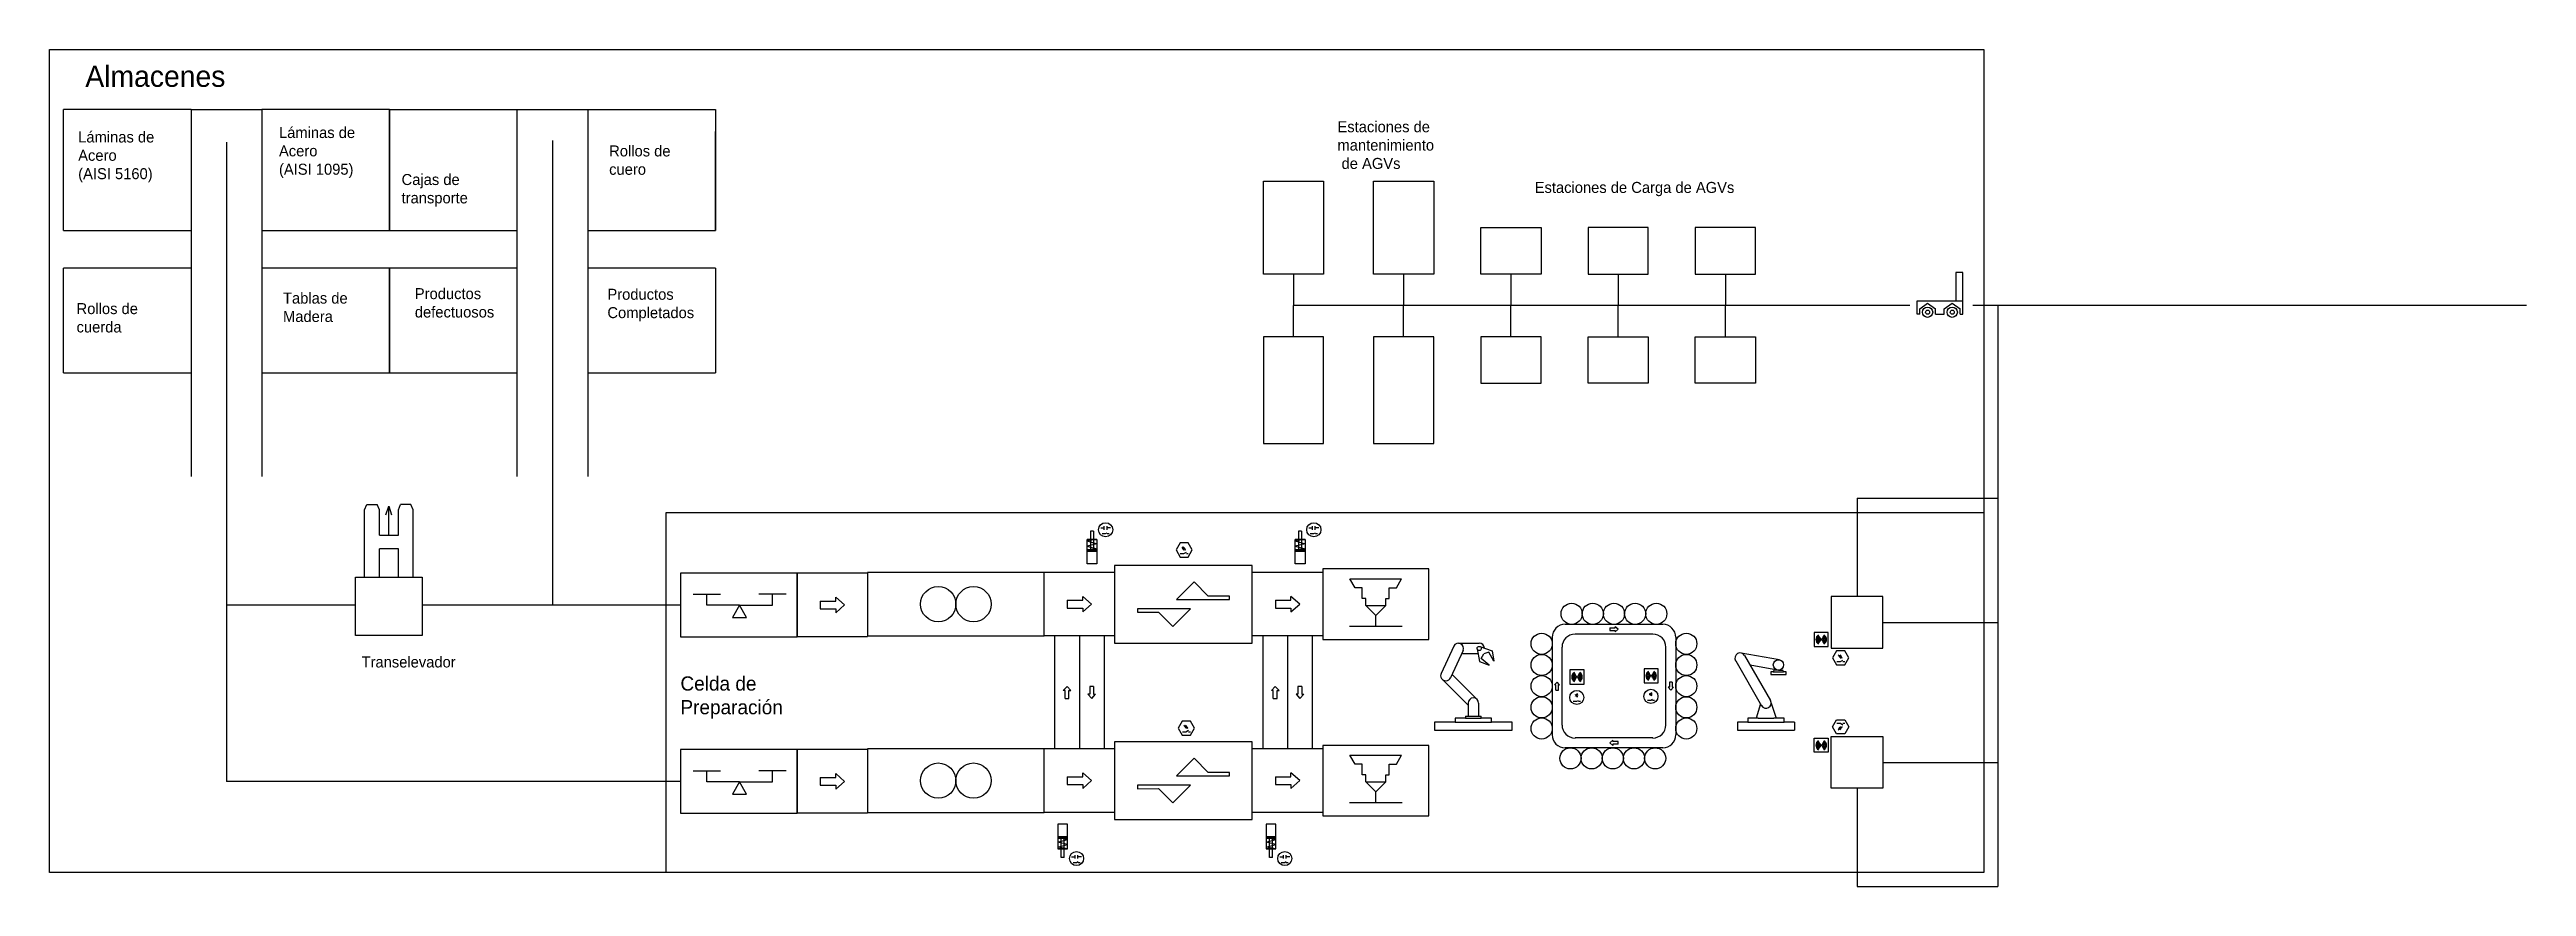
# Model space of a CAD drawing. Header units: millimetres. Extents: x 10107 to 45201, y 1474 to 13333.
import ezdxf

# ---------------------------------------------------------------- set-up
doc = ezdxf.new("R2010")
doc.units = ezdxf.units.MM
doc.header["$LTSCALE"] = 0.4
for name, color, linetype in [('01 Contornos vistos 0.35', 150, 'Continuous'), ('Almacenaje', 80, 'Continuous'), ('Celdas', 200, 'Continuous'), ('Maquina', 82, 'Continuous'), ('Robots', 80, 'Continuous'), ('Sensores', 211, 'Continuous'), ('Texto2', 7, 'Continuous'), ('TrayectAGV', 140, 'Continuous'), ('TrayTRANS', 20, 'Continuous')]:
    doc.layers.add(name, color=color, linetype=linetype)

msp = doc.modelspace()

# ---------------------------------------------------------------- linework, layer by layer
at = {"layer": '01 Contornos vistos 0.35', "color": 114, "true_color": 0x139b48}
for p, q in [((37214, 10173), (37114, 10173)), ((37114, 10173), (37114, 9773)), ((37214, 9773), (37214, 10173)), ((36566, 9773), (37214, 9773)), ((36827, 9584), (36953, 9584))]:
    msp.add_line(p, q, dxfattribs=at)
at = {"layer": '01 Contornos vistos 0.35', "color": 85, "true_color": 0x58ba48}
for p, q in [((36605, 9661), (36716, 9739)), ((36716, 9739), (36827, 9661)), ((36953, 9661), (37065, 9739)), ((37065, 9739), (37176, 9661))]:
    msp.add_line(p, q, dxfattribs=at)
at = {"layer": '01 Contornos vistos 0.35', "color": 6}
for p, q in [((25000, 6554), (25050, 6554)), ((25020, 6475), (25070, 6475)), ((25050, 6529), (25050, 6579)), ((25070, 6475), (25092, 6487)), ((25090, 6529), (25090, 6579)), ((25140, 6554), (25090, 6554)), ((25092, 6475), (25120, 6475)), ((27950, 6554), (28000, 6554)), ((27970, 6475), (28020, 6475)), ((28000, 6529), (28000, 6579)), ((28020, 6475), (28042, 6487)), ((28040, 6529), (28040, 6579)), ((28090, 6554), (28040, 6554)), ((28042, 6475), (28070, 6475)), ((26156, 6269), (26170, 6264)), ((26176, 6269), (26190, 6264)), ((35458, 4739), (35472, 4734)), ((35478, 4739), (35492, 4734)), ((31696, 4098), (31746, 4098)), ((31746, 4098), (31768, 4110)), ((31768, 4098), (31796, 4098)), ((32746, 4114), (32796, 4114)), ((32796, 4114), (32818, 4126)), ((32818, 4114), (32846, 4114)), ((26187, 3744), (26201, 3739)), ((26207, 3744), (26221, 3739)), ((35458, 3710), (35472, 3715)), ((35478, 3710), (35492, 3715)), ((24588, 1895), (24638, 1895)), ((24608, 1816), (24658, 1816)), ((24638, 1870), (24638, 1920)), ((24658, 1816), (24679, 1828)), ((24678, 1870), (24678, 1920)), ((24728, 1895), (24678, 1895)), ((24679, 1816), (24708, 1816)), ((27538, 1895), (27588, 1895)), ((27558, 1816), (27608, 1816)), ((27588, 1870), (27588, 1920)), ((27608, 1816), (27629, 1828)), ((27628, 1870), (27628, 1920)), ((27678, 1895), (27628, 1895)), ((27629, 1816), (27658, 1816))]:
    msp.add_line(p, q, dxfattribs=at)
at = {"layer": '01 Contornos vistos 0.35', "color": 2}
for p, q in [((26323, 5790), (26073, 5540)), ((26323, 5790), (26525, 5587)), ((28606, 5705), (28531, 5835)), ((28531, 5835), (29264, 5835)), ((28706, 5705), (28606, 5705)), ((28706, 5555), (28706, 5705)), ((29089, 5555), (29089, 5705)), ((29089, 5705), (29189, 5705)), ((29189, 5705), (29264, 5835)), ((25773, 5409), (25523, 5409)), ((25523, 5409), (25523, 5359)), ((25523, 5359), (25820, 5361)), ((26273, 5409), (25773, 5409)), ((26023, 5159), (25820, 5361)), ((26023, 5159), (26273, 5409)), ((26073, 5540), (26573, 5540)), ((26823, 5590), (26525, 5587)), ((26573, 5540), (26823, 5540)), ((26823, 5540), (26823, 5590)), ((28756, 5555), (28706, 5555)), ((28756, 5455), (28756, 5555)), ((28898, 5314), (28756, 5455)), ((28756, 5455), (29039, 5455)), ((28898, 5314), (29039, 5455)), ((28898, 5164), (28898, 5314)), ((29039, 5455), (29039, 5555)), ((29039, 5555), (29089, 5555)), ((28523, 5164), (29273, 5164)), ((26323, 3290), (26073, 3040)), ((26323, 3290), (26525, 3087)), ((28606, 3205), (28531, 3335)), ((28531, 3335), (29264, 3335)), ((28706, 3205), (28606, 3205)), ((28706, 3055), (28706, 3205)), ((29089, 3055), (29089, 3205)), ((29089, 3205), (29189, 3205)), ((29189, 3205), (29264, 3335)), ((25773, 2909), (25523, 2909)), ((25523, 2909), (25523, 2859)), ((25523, 2859), (25820, 2861)), ((26273, 2909), (25773, 2909)), ((26023, 2659), (25820, 2861)), ((26023, 2659), (26273, 2909)), ((26073, 3040), (26573, 3040)), ((26823, 3090), (26525, 3087)), ((26573, 3040), (26823, 3040)), ((26823, 3040), (26823, 3090)), ((28756, 3055), (28706, 3055)), ((28756, 2955), (28756, 3055)), ((28898, 2814), (28756, 2955)), ((28756, 2955), (29039, 2955)), ((28898, 2814), (29039, 2955)), ((28898, 2664), (28898, 2814)), ((29039, 2955), (29039, 3055)), ((29039, 3055), (29089, 3055)), ((28523, 2664), (29273, 2664))]:
    msp.add_line(p, q, dxfattribs=at)
at = {"layer": '01 Contornos vistos 0.35', "color": 212}
for points in [[(37511, 1674), (10107, 1674), (10107, 13333), (37511, 13333)], [(37511, 1674), (18846, 1674), (18846, 6774), (37511, 6774)]]:
    msp.add_lwpolyline(points, close=True, dxfattribs=at)
at = {"layer": '01 Contornos vistos 0.35', "color": 2}
for points in [[(25198, 4924), (27148, 4924), (27148, 6024), (25198, 6024)], [(28148, 4974), (29648, 4974), (29648, 5974), (28148, 5974)], [(21698, 5024), (24198, 5024), (24198, 5924), (21698, 5924)], [(25198, 2424), (27148, 2424), (27148, 3524), (25198, 3524)], [(21698, 2524), (24198, 2524), (24198, 3424), (21698, 3424)], [(28148, 2474), (29648, 2474), (29648, 3474), (28148, 3474)]]:
    msp.add_lwpolyline(points, close=True, dxfattribs=at)
at = {"layer": '01 Contornos vistos 0.35', "color": 6}
for points in [[(35309, 5074), (35109, 5074), (35109, 4874), (35309, 4874)], [(31849, 4543), (31649, 4543), (31649, 4343), (31849, 4343)], [(32899, 4559), (32699, 4559), (32699, 4359), (32899, 4359)], [(35309, 3375), (35109, 3375), (35109, 3575), (35309, 3575)]]:
    msp.add_lwpolyline(points, close=True, dxfattribs=at)
for centre, radius in [((25070, 6529), 100), ((28020, 6529), 100), ((35209, 4974), 5), ((31746, 4152), 100), ((31749, 4443), 5), ((32796, 4168), 100), ((32799, 4459), 5), ((35209, 3475), 5), ((24658, 1870), 100), ((27608, 1870), 100)]:
    msp.add_circle(centre, radius, dxfattribs=at)
at = {"layer": '01 Contornos vistos 0.35', "color": 2}
for centre in [(22698, 5474), (23198, 5474), (22698, 2974), (23198, 2974)]:
    msp.add_circle(centre, 250, dxfattribs=at)
at = {"layer": '01 Contornos vistos 0.35', "color": 85, "true_color": 0x58ba48}
for centre in [(31672, 5338), (31972, 5338), (32272, 5338), (32572, 5338), (32872, 5338), (31248, 4913), (33297, 4913), (31248, 4613), (33297, 4613), (31248, 4313), (33297, 4313), (31248, 4013), (31248, 3713), (33297, 4013), (33297, 3713), (31656, 3289), (31956, 3289), (32256, 3289), (32556, 3289), (32856, 3289)]:
    msp.add_circle(centre, 150, dxfattribs=at)
at = {"layer": '01 Contornos vistos 0.35', "color": 6}
for centre, radius, start, end in [((35209, 4974), 75, 120, 240), ((35209, 4974), 65, 120, 240), ((35209, 4974), 55, 120, 240), ((35209, 4974), 45, 120, 240), ((35209, 4974), 35, 120, 240), ((35209, 4974), 25, 120, 240), ((35209, 4974), 15, 120, 240), ((35209, 4974), 15, 300, 60), ((35209, 4974), 25, 300, 60), ((35209, 4974), 35, 300, 60), ((35209, 4974), 45, 300, 60), ((35209, 4974), 55, 300, 60), ((35209, 4974), 65, 300, 60), ((35209, 4974), 75, 300, 60), ((31749, 4443), 75, 120, 240), ((31749, 4443), 65, 120, 240), ((31749, 4443), 55, 120, 240), ((31749, 4443), 45, 120, 240), ((31749, 4443), 35, 120, 240), ((31749, 4443), 25, 120, 240), ((31749, 4443), 15, 120, 240), ((31749, 4443), 15, 300, 60), ((31749, 4443), 25, 300, 60), ((31749, 4443), 35, 300, 60), ((31749, 4443), 45, 300, 60), ((31749, 4443), 55, 300, 60), ((31749, 4443), 65, 300, 60), ((31749, 4443), 75, 300, 60), ((32799, 4459), 75, 120, 240), ((32799, 4459), 65, 120, 240), ((32799, 4459), 55, 120, 240), ((32799, 4459), 45, 120, 240), ((32799, 4459), 35, 120, 240), ((32799, 4459), 25, 120, 240), ((32799, 4459), 15, 120, 240), ((32761, 4198), 34.7, 330, 30), ((32761, 4198), 48.6, 330, 30), ((32799, 4459), 15, 300, 60), ((32799, 4459), 25, 300, 60), ((32799, 4459), 35, 300, 60), ((32799, 4459), 45, 300, 60), ((32799, 4459), 55, 300, 60), ((32799, 4459), 65, 300, 60), ((32799, 4459), 75, 300, 60), ((31710, 4182), 20.8, 330, 30), ((31710, 4182), 34.7, 330, 30), ((31710, 4182), 48.6, 330, 30), ((32761, 4198), 20.8, 330, 30), ((35209, 3475), 75, 120, 240), ((35209, 3475), 65, 120, 240), ((35209, 3475), 55, 120, 240), ((35209, 3475), 45, 120, 240), ((35209, 3475), 45, 300, 60), ((35209, 3475), 55, 300, 60), ((35209, 3475), 65, 300, 60), ((35209, 3475), 75, 300, 60), ((35209, 3475), 35, 120, 240), ((35209, 3475), 25, 120, 240), ((35209, 3475), 15, 120, 240), ((35209, 3475), 15, 300, 60), ((35209, 3475), 25, 300, 60), ((35209, 3475), 35, 300, 60)]:
    msp.add_arc(centre, radius, start, end, dxfattribs=at)
at = {"layer": 'Almacenaje'}
for p, q in [((12113, 12483), (10307, 12483)), ((12113, 12483), (13117, 12483)), ((14924, 12483), (13117, 12483)), ((10307, 10767), (12113, 10767)), ((13117, 10767), (14924, 10767)), ((14924, 10767), (16730, 10767)), ((17734, 10767), (19541, 10767)), ((12113, 10234), (10307, 10234)), ((14924, 10234), (13117, 10234)), ((16730, 10234), (14924, 10234)), ((19541, 10234), (17734, 10234)), ((10307, 8753), (12113, 8753)), ((13117, 8753), (14924, 8753)), ((14924, 8753), (16730, 8753)), ((17734, 8753), (19541, 8753)), ((19046, 5913), (19046, 5013)), ((20698, 5913), (19046, 5913)), ((20698, 5013), (20698, 5913)), ((35349, 5583), (35349, 4849)), ((36084, 5583), (35349, 5583)), ((36084, 4849), (36084, 5583)), ((19046, 5013), (20698, 5013)), ((35349, 4849), (36084, 4849)), ((35349, 2866), (35349, 3600)), ((35349, 3600), (36084, 3600)), ((36084, 3600), (36084, 2866)), ((19046, 3413), (19046, 2513)), ((20698, 3413), (19046, 3413)), ((20698, 2513), (20698, 3413)), ((36084, 2866), (35349, 2866)), ((19046, 2513), (20698, 2513))]:
    msp.add_line(p, q, dxfattribs=at)
for points in [[(10307, 10767), (10307, 12483)], [(12113, 12483), (12113, 7285)], [(13117, 12483), (13117, 7285)], [(14924, 10767), (14924, 12483), (16730, 12483), (16730, 10234)], [(14924, 12483), (14924, 10767)], [(14924, 10767), (14924, 12483)], [(16730, 12483), (17734, 12483), (17734, 10234)], [(17734, 12483), (19541, 12483), (19541, 10767)], [(19541, 10767), (19541, 12172)], [(10307, 8753), (10307, 10234)], [(14924, 10234), (14924, 8753)], [(14924, 8753), (14924, 10234)], [(16730, 10234), (16730, 7285)], [(17734, 10234), (17734, 7285)], [(19541, 10234), (19541, 8753)]]:
    msp.add_lwpolyline(points, dxfattribs=at)
at = {"layer": 'Maquina'}
for p, q in [((36566, 9584), (36566, 9773)), ((36605, 9584), (36566, 9584)), ((36605, 9584), (36605, 9661)), ((36827, 9584), (36827, 9661)), ((36953, 9584), (36953, 9661)), ((37176, 9584), (37176, 9661)), ((37176, 9584), (37214, 9584)), ((37214, 9584), (37214, 9773)), ((14569, 6809), (14602, 6885)), ((14569, 5856), (14569, 6809)), ((14602, 6885), (14747, 6885)), ((14780, 6809), (14747, 6885)), ((14780, 6452), (14780, 6809)), ((14874, 6740), (14914, 6862)), ((14914, 6452), (14914, 6862)), ((14914, 6862), (14954, 6740)), ((15049, 6809), (15081, 6885)), ((15049, 6452), (15049, 6809)), ((15227, 6885), (15081, 6885)), ((15259, 6809), (15227, 6885)), ((15259, 5856), (15259, 6809)), ((14780, 6452), (15049, 6452)), ((14780, 5856), (14780, 6259)), ((15049, 6259), (14780, 6259)), ((15049, 5856), (15049, 6259)), ((21698, 5913), (20698, 5913)), ((20698, 5913), (20698, 5013)), ((25198, 5924), (24198, 5924)), ((28148, 5924), (27148, 5924)), ((21698, 5013), (20698, 5013)), ((25198, 5024), (24198, 5024)), ((24348, 5024), (24348, 3424)), ((24698, 5024), (24698, 3424)), ((25048, 5024), (25048, 3424)), ((28148, 5024), (27148, 5024)), ((27298, 5024), (27298, 3424)), ((27648, 5024), (27648, 3424)), ((27998, 5024), (27998, 3424)), ((31398, 5005), (31398, 3622)), ((32964, 5188), (31581, 5188)), ((32824, 5048), (31721, 5048)), ((33147, 5005), (33147, 3622)), ((31538, 3762), (31538, 4865)), ((33007, 3762), (33007, 4865)), ((32824, 3579), (31721, 3579)), ((21698, 3413), (20698, 3413)), ((20698, 3413), (20698, 2513)), ((20698, 3413), (20698, 2513)), ((25198, 3424), (24198, 3424)), ((28148, 3424), (27148, 3424)), ((32964, 3439), (31581, 3439)), ((21698, 2513), (20698, 2513)), ((25198, 2524), (24198, 2524)), ((28148, 2524), (27148, 2524))]:
    msp.add_line(p, q, dxfattribs=at)
for points in [[(27305, 11470), (28159, 11470), (28159, 10152), (27305, 10152)], [(28864, 11470), (29718, 11470), (29718, 10152), (28864, 10152)], [(30385, 10810), (31239, 10810), (31239, 10152), (30385, 10152)], [(32759, 10810), (31905, 10810), (31905, 10152), (32759, 10152)], [(34279, 10810), (33425, 10810), (33425, 10152), (34279, 10152)], [(27305, 7752), (28159, 7752), (28159, 9263), (27305, 9263)], [(28864, 7752), (29718, 7752), (29718, 9263), (28864, 9263)], [(30385, 8605), (31239, 8605), (31239, 9263), (30385, 9263)], [(32759, 8605), (31905, 8605), (31905, 9263), (32759, 9263)], [(34279, 8605), (33425, 8605), (33425, 9263), (34279, 9263)], [(14442, 5856), (15387, 5856), (15387, 5030), (14442, 5030)]]:
    msp.add_lwpolyline(points, close=True, dxfattribs=at)
for centre, radius in [((36716, 9611), 72.7), ((36716, 9611), 29.1), ((37065, 9611), 72.7), ((37065, 9611), 29.1)]:
    msp.add_circle(centre, radius, dxfattribs=at)
for centre, start, end in [((31581, 5005), 90, 180), ((31721, 4865), 90, 180), ((32824, 4865), 0, 90), ((32964, 5005), 0, 90), ((31581, 3622), 180, 270), ((31721, 3762), 180, 270), ((32824, 3762), 270, 0), ((32964, 3622), 270, 0)]:
    msp.add_arc(centre, 184, start, end, dxfattribs=at)
at = {"layer": 'Robots'}
for p, q in [((30069, 4920), (30363, 4920)), ((30003, 4878), (29824, 4494)), ((30136, 4816), (29957, 4432)), ((30116, 4773), (30346, 4773)), ((30334, 4842), (30366, 4661)), ((30366, 4661), (30504, 4610)), ((30373, 4874), (30546, 4811)), ((30392, 4705), (30429, 4769)), ((30504, 4610), (30392, 4705)), ((30498, 4794), (30429, 4769)), ((30572, 4667), (30498, 4794)), ((30546, 4811), (30572, 4667)), ((33997, 4673), (34364, 4036)), ((34616, 4685), (34073, 4782)), ((34124, 4746), (34491, 4110)), ((34590, 4540), (34203, 4609)), ((29839, 4411), (30207, 4042)), ((29957, 4432), (29957, 4432)), ((29979, 4478), (30332, 4125)), ((34529, 4517), (34493, 4517)), ((34493, 4517), (34493, 4480)), ((34493, 4480), (34713, 4480)), ((34529, 4517), (34676, 4517)), ((34603, 4539), (34551, 4539)), ((34603, 4539), (34654, 4539)), ((34713, 4517), (34676, 4517)), ((34713, 4480), (34713, 4517)), ((30170, 3889), (30391, 3889)), ((30170, 3889), (30170, 3860)), ((30207, 4073), (30207, 3889)), ((30332, 4125), (30332, 4125)), ((30332, 4125), (30332, 4125)), ((30332, 4125), (30332, 4125)), ((30354, 4073), (30354, 3889)), ((30391, 3860), (30391, 3889)), ((34350, 4060), (34289, 3860)), ((34479, 4125), (34479, 4125)), ((34479, 4125), (34479, 4125)), ((34479, 4125), (34479, 4125)), ((34501, 4073), (34569, 3860)), ((30023, 3801), (29729, 3801)), ((29729, 3801), (29729, 3691)), ((29729, 3691), (30831, 3691)), ((30170, 3860), (30023, 3860)), ((30023, 3860), (30023, 3801)), ((30023, 3801), (30538, 3801)), ((30170, 3860), (30391, 3860)), ((30538, 3860), (30391, 3860)), ((30538, 3801), (30538, 3860)), ((30831, 3801), (30538, 3801)), ((30831, 3691), (30831, 3801)), ((34170, 3801), (34023, 3801)), ((34023, 3801), (34023, 3691)), ((34023, 3691), (34831, 3691)), ((34317, 3860), (34170, 3860)), ((34170, 3860), (34170, 3801)), ((34170, 3801), (34684, 3801)), ((34317, 3860), (34538, 3860)), ((34684, 3860), (34538, 3860)), ((34684, 3801), (34684, 3860)), ((34831, 3801), (34684, 3801)), ((34831, 3801), (34831, 3691))]:
    msp.add_line(p, q, dxfattribs=at)
for centre, radius in [((30363, 4847), 29.4), ((34603, 4613), 73.5)]:
    msp.add_circle(centre, radius, dxfattribs=at)
for centre, radius, start, end in [((30069, 4847), 73.5, 335, 155), ((30363, 4847), 73.5, 3.5784, 90), ((34060, 4710), 73.5, 29.9651, 209.9651), ((29890, 4463), 73.5, 155, 335), ((34551, 4517), 22, 90, 180), ((34654, 4517), 22, 0, 90), ((30280, 4073), 73.5, 0, 180), ((34427, 4073), 73.5, 209.9651, 29.9651)]:
    msp.add_arc(centre, radius, start, end, dxfattribs=at)
at = {"layer": 'Sensores'}
for p, q in [((24945, 6392), (24807, 6370)), ((24807, 6370), (24945, 6331)), ((24945, 6331), (24807, 6297)), ((24854, 6511), (24854, 6242)), ((24897, 6511), (24854, 6511)), ((24897, 6511), (24897, 6242)), ((27895, 6392), (27757, 6370)), ((27757, 6370), (27895, 6331)), ((27895, 6331), (27757, 6297)), ((27804, 6511), (27804, 6242)), ((27847, 6511), (27804, 6511)), ((27847, 6511), (27847, 6242)), ((24807, 6297), (24945, 6258)), ((24945, 6258), (24815, 6242)), ((24936, 6242), (24815, 6242)), ((27757, 6297), (27895, 6258)), ((27895, 6258), (27765, 6242)), ((27886, 6242), (27765, 6242)), ((19225, 5614), (19612, 5614)), ((19418, 5459), (19418, 5614)), ((19883, 5459), (19418, 5459)), ((19883, 5459), (20348, 5459)), ((20542, 5614), (20155, 5614)), ((20348, 5459), (20348, 5614)), ((19225, 3114), (19612, 3114)), ((19418, 2959), (19418, 3114)), ((19883, 2959), (19418, 2959)), ((19883, 2959), (20348, 2959)), ((20542, 3114), (20155, 3114)), ((20348, 2959), (20348, 3114)), ((24394, 2102), (24532, 2140)), ((24524, 2157), (24402, 2157)), ((24532, 2140), (24402, 2157)), ((24441, 1887), (24441, 2157)), ((24485, 1887), (24485, 2157)), ((27344, 2102), (27482, 2140)), ((27474, 2157), (27352, 2157)), ((27482, 2140), (27352, 2157)), ((27391, 1887), (27391, 2157)), ((27435, 1887), (27435, 2157)), ((24532, 2068), (24394, 2102)), ((24394, 2029), (24532, 2068)), ((24532, 2007), (24394, 2029)), ((24485, 1887), (24441, 1887)), ((27482, 2068), (27344, 2102)), ((27344, 2029), (27482, 2068)), ((27482, 2007), (27344, 2029)), ((27435, 1887), (27391, 1887))]:
    msp.add_line(p, q, dxfattribs=at)
at = {"layer": 'Sensores', "color": 6}
for p, q in [((26126, 6191), (26177, 6191)), ((26149, 6285), (26170, 6264)), ((26156, 6269), (26177, 6248)), ((26169, 6285), (26190, 6264)), ((26176, 6269), (26197, 6248)), ((26177, 6191), (26214, 6212)), ((26214, 6191), (26240, 6191)), ((35429, 4661), (35480, 4661)), ((35451, 4755), (35472, 4734)), ((35458, 4739), (35479, 4718)), ((35471, 4755), (35492, 4734)), ((35478, 4739), (35499, 4718)), ((35480, 4661), (35516, 4683)), ((35516, 4661), (35542, 4661)), ((26157, 3666), (26208, 3666)), ((26180, 3760), (26201, 3739)), ((26187, 3744), (26208, 3723)), ((26200, 3760), (26221, 3739)), ((26207, 3744), (26228, 3723)), ((26208, 3666), (26245, 3688)), ((26245, 3666), (26271, 3666)), ((35429, 3787), (35480, 3787)), ((35451, 3694), (35472, 3715)), ((35458, 3710), (35479, 3731)), ((35471, 3694), (35492, 3715)), ((35478, 3710), (35499, 3731)), ((35480, 3787), (35516, 3766)), ((35516, 3787), (35542, 3787))]:
    msp.add_line(p, q, dxfattribs=at)
at = {"layer": 'Sensores'}
for points in [[(24945, 6392), (24945, 6044), (24807, 6044), (24807, 6392)], [(24807, 6392), (24807, 6392), (24945, 6392), (24945, 6392)], [(27895, 6392), (27895, 6044), (27757, 6044), (27757, 6392)], [(27757, 6392), (27757, 6392), (27895, 6392), (27895, 6392)], [(24936, 6242), (24936, 6220), (24815, 6220), (24815, 6242)], [(27886, 6242), (27886, 6220), (27765, 6220), (27765, 6242)], [(19883, 5459), (19783, 5284), (19984, 5284)], [(19883, 2959), (19783, 2784), (19984, 2784)], [(24532, 2007), (24532, 2355), (24394, 2355), (24394, 2007)], [(24524, 2157), (24524, 2179), (24402, 2179), (24402, 2157)], [(27482, 2007), (27482, 2355), (27344, 2355), (27344, 2007)], [(27474, 2157), (27474, 2179), (27352, 2179), (27352, 2157)], [(24394, 2007), (24394, 2007), (24532, 2007), (24532, 2007)], [(27344, 2007), (27344, 2007), (27482, 2007), (27482, 2007)]]:
    msp.add_lwpolyline(points, close=True, dxfattribs=at)
at = {"layer": 'Sensores', "color": 6}
for points in [[(26125, 6142), (26240, 6142), (26298, 6242), (26240, 6342), (26125, 6342), (26068, 6242)], [(26180, 6251), (26174, 6244), (26183, 6242)], [(26200, 6251), (26194, 6244), (26203, 6242)], [(35427, 4613), (35543, 4613), (35600, 4712), (35543, 4812), (35427, 4812), (35370, 4712)], [(35483, 4721), (35476, 4715), (35485, 4712)], [(35503, 4721), (35496, 4715), (35505, 4712)], [(26156, 3618), (26271, 3618), (26329, 3717), (26271, 3817), (26156, 3817), (26099, 3717)], [(26211, 3726), (26205, 3720), (26214, 3717)], [(26231, 3726), (26225, 3720), (26234, 3717)], [(35427, 3836), (35543, 3836), (35600, 3737), (35543, 3637), (35427, 3637), (35370, 3737)], [(35483, 3728), (35476, 3734), (35485, 3737)], [(35503, 3728), (35496, 3734), (35505, 3737)]]:
    msp.add_lwpolyline(points, close=True, dxfattribs=at)
at = {"layer": 'Texto2'}
for p, q in [((21026, 5518), (21026, 5408)), ((21026, 5518), (21246, 5518)), ((21026, 5408), (21246, 5408)), ((21246, 5518), (21246, 5573)), ((21370, 5463), (21246, 5573)), ((21246, 5353), (21370, 5463)), ((21246, 5408), (21246, 5353)), ((24526, 5530), (24526, 5419)), ((24526, 5530), (24746, 5530)), ((24526, 5419), (24746, 5419)), ((24746, 5530), (24746, 5585)), ((24870, 5474), (24746, 5585)), ((24746, 5364), (24870, 5474)), ((24746, 5419), (24746, 5364)), ((27476, 5530), (27476, 5419)), ((27476, 5530), (27696, 5530)), ((27476, 5419), (27696, 5419)), ((27696, 5530), (27696, 5585)), ((27820, 5474), (27696, 5585)), ((27696, 5364), (27820, 5474)), ((27696, 5419), (27696, 5364)), ((32215, 5137), (32215, 5100)), ((32215, 5137), (32289, 5137)), ((32215, 5100), (32289, 5100)), ((32289, 5137), (32289, 5155)), ((32330, 5118), (32289, 5155)), ((32289, 5082), (32330, 5118)), ((32289, 5100), (32289, 5082)), ((24523, 4310), (24468, 4249)), ((24495, 4249), (24468, 4249)), ((24495, 4139), (24495, 4249)), ((24578, 4249), (24523, 4310)), ((24550, 4139), (24550, 4249)), ((24550, 4249), (24578, 4249)), ((24900, 4310), (24845, 4310)), ((24845, 4310), (24845, 4200)), ((24900, 4310), (24900, 4200)), ((27473, 4310), (27418, 4249)), ((27445, 4249), (27418, 4249)), ((27445, 4139), (27445, 4249)), ((27528, 4249), (27473, 4310)), ((27500, 4139), (27500, 4249)), ((27500, 4249), (27528, 4249)), ((27850, 4310), (27795, 4310)), ((27795, 4310), (27795, 4200)), ((27850, 4310), (27850, 4200)), ((31466, 4371), (31430, 4330)), ((31448, 4330), (31430, 4330)), ((31448, 4256), (31448, 4330)), ((31448, 4256), (31485, 4256)), ((31503, 4330), (31466, 4371)), ((31485, 4256), (31485, 4330)), ((31485, 4330), (31503, 4330)), ((33060, 4297), (33042, 4297)), ((33042, 4297), (33079, 4256)), ((33097, 4371), (33060, 4371)), ((33060, 4371), (33060, 4297)), ((33079, 4256), (33115, 4297)), ((33097, 4371), (33097, 4297)), ((33097, 4297), (33115, 4297)), ((24495, 4139), (24550, 4139)), ((24845, 4200), (24818, 4200)), ((24818, 4200), (24873, 4139)), ((24873, 4139), (24928, 4200)), ((24900, 4200), (24928, 4200)), ((27445, 4139), (27500, 4139)), ((27795, 4200), (27768, 4200)), ((27768, 4200), (27823, 4139)), ((27823, 4139), (27878, 4200)), ((27850, 4200), (27878, 4200)), ((32256, 3545), (32215, 3509)), ((32256, 3527), (32256, 3545)), ((32330, 3527), (32256, 3527)), ((32330, 3490), (32330, 3527)), ((32215, 3509), (32256, 3472)), ((32330, 3490), (32256, 3490)), ((32256, 3490), (32256, 3472)), ((21026, 3018), (21026, 2908)), ((21026, 3018), (21246, 3018)), ((21026, 2908), (21246, 2908)), ((21246, 3018), (21246, 3073)), ((21370, 2963), (21246, 3073)), ((21246, 2853), (21370, 2963)), ((21246, 2908), (21246, 2853)), ((24526, 3030), (24526, 2919)), ((24526, 3030), (24746, 3030)), ((24526, 2919), (24746, 2919)), ((24746, 3030), (24746, 3085)), ((24870, 2974), (24746, 3085)), ((24746, 2864), (24870, 2974)), ((24746, 2919), (24746, 2864)), ((27476, 3030), (27476, 2919)), ((27476, 3030), (27696, 3030)), ((27476, 2919), (27696, 2919)), ((27696, 3030), (27696, 3085)), ((27820, 2974), (27696, 3085)), ((27696, 2864), (27820, 2974)), ((27696, 2919), (27696, 2864))]:
    msp.add_line(p, q, dxfattribs=at)
at = {"layer": 'TrayectAGV'}
for p, q in [((27732, 10152), (27732, 9707)), ((29291, 10152), (29291, 9707)), ((30812, 10152), (30812, 9707)), ((32332, 10152), (32332, 9707)), ((33852, 10152), (33852, 9707)), ((27732, 9263), (27732, 9707)), ((36466, 9707), (27732, 9707)), ((29291, 9263), (29291, 9707)), ((30812, 9263), (30812, 9707)), ((32332, 9263), (32332, 9707)), ((33852, 9263), (33852, 9707)), ((45201, 9707), (37357, 9707)), ((37711, 9707), (37711, 1474)), ((35716, 6974), (35716, 5583)), ((35716, 6974), (37711, 6974)), ((36084, 5216), (37711, 5216)), ((36084, 3233), (37711, 3233)), ((35716, 2866), (35716, 1474)), ((35716, 1474), (37711, 1474))]:
    msp.add_line(p, q, dxfattribs=at)
at = {"layer": 'TrayTRANS'}
for p, q in [((12615, 12018), (12615, 5463)), ((17232, 12043), (17232, 5463)), ((12615, 5463), (14442, 5463)), ((12615, 5463), (12615, 2963)), ((15387, 5463), (16228, 5463)), ((16228, 5463), (19046, 5463)), ((16698, 2963), (12615, 2963)), ((19046, 2963), (16698, 2963))]:
    msp.add_line(p, q, dxfattribs=at)

# ---------------------------------------------------------------- texts
at = {"layer": 'Celdas', "attachment_point": 1}
for s, insert, char_height in [('Almacenes', (10614, 13104), 300), ('Celda de Preparación', (19046, 4451), 201.25)]:
    msp.add_mtext_dynamic_manual_height_columns(s, width=2170, gutter_width=1006, heights=[0], dxfattribs=dict(at, insert=insert, char_height=char_height))
at = {"layer": 'Texto2', "attachment_point": 1}
for s, insert, char_height in [('Estaciones de \\Pmantenimiento\\P de AGVs', (28355, 12317), 155.97), ('Láminas de\\PAcero \\P(AISI 5160)', (10513, 12172), 155.97), ('Láminas de\\PAcero \\P(AISI 1095)', (13358, 12235), 155.97), ('Rollos de \\Pcuero', (18036, 11974), 156), ('Cajas de \\Ptransporte', (15095, 11569), 156), ('Estaciones de Carga de AGVs', (31149, 11457), 155.97), ('Tablas de\\PMadera', (13415, 9889), 156), ('Productos\\Pdefectuosos', (15283, 9952), 155.97), ('Productos\\PCompletados', (18011, 9943), 155.97), ('Rollos de \\Pcuerda', (10490, 9740), 156), ('Transelevador', (14528, 4733), 155.97)]:
    msp.add_mtext(s, dxfattribs=dict(at, insert=insert, char_height=char_height))

doc.saveas('drawing.dxf')
